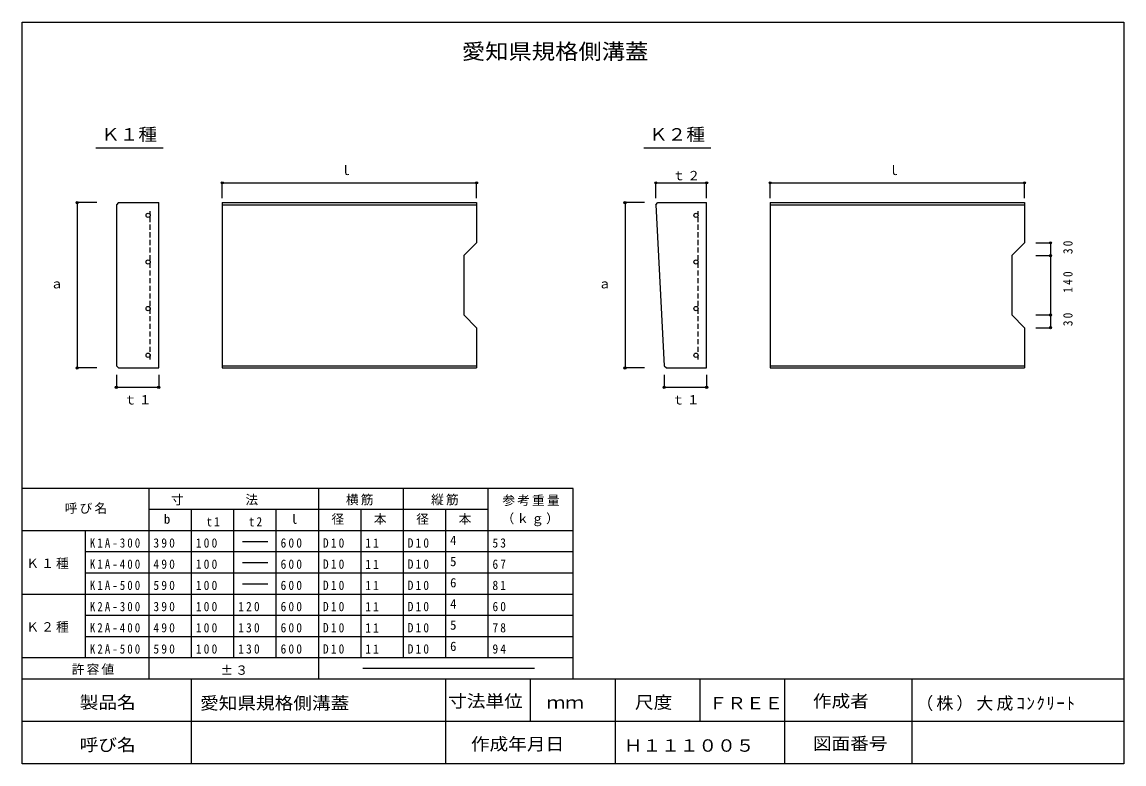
# Model space of a CAD drawing. Units: millimetres, scale not verified. Extents: x -1290 to 1310, y -930 to 820.
import ezdxf
from ezdxf.enums import TextEntityAlignment as Align

# ---------------------------------------------------------------- set-up
doc = ezdxf.new("R2010")
doc.units = ezdxf.units.MM
doc.header["$LTSCALE"] = 10
doc.header["$PDMODE"] = 32
doc.header["$PDSIZE"] = 5
doc.linetypes.add('DASHED1', pattern=[1.8, 1.2, -0.6])
doc.layers.add('0-0', color=7, linetype='Continuous')
doc.styles.add('ＭＳ ゴシック', font='')
doc.styles.get('ＭＳ ゴシック').set_extended_font_data('MS Gothic')

msp = doc.modelspace()

# ---------------------------------------------------------------- linework, layer by layer
at = {"layer": '0-0', "color": 2}
for p, q in [((-1115.6, 523.66), (-957.21, 523.66)), ((177.14, 523.66), (335.53, 523.66)), ((1309.94, -729.59), (-1290.06, -729.59)), ((-890.06, -929.59), (-890.06, -729.59)), ((-290.06, -929.59), (-290.06, -729.59)), ((-90.06, -829.59), (-90.06, -729.59)), ((109.94, -929.59), (109.94, -729.59)), ((309.94, -829.59), (309.94, -729.59)), ((509.94, -929.59), (509.94, -729.59)), ((809.94, -929.59), (809.94, -729.59)), ((1309.94, -829.59), (-1290.06, -829.59)), ((1309.94, -929.59), (-1290.06, -929.59))]:
    msp.add_line(p, q, dxfattribs=at)
at = {"layer": '0-0', "color": 4}
for p, q in [((-817.51, 441.14), (-217.51, 441.14)), ((-817.51, 405.37), (-817.51, 441.14)), ((-217.51, 405.37), (-217.51, 441.14)), ((205.23, 441.14), (325.23, 441.14)), ((205.23, 405.37), (205.23, 441.14)), ((325.23, 405.37), (325.23, 441.14)), ((475.23, 441.14), (1075.23, 441.14)), ((475.23, 405.37), (475.23, 441.14)), ((1075.23, 405.37), (1075.23, 441.14)), ((-1159.99, 394.48), (-1159.99, 4.48)), ((-1113.72, 394.48), (-1159.99, 394.48)), ((132.75, 394.48), (132.75, 4.48)), ((179.02, 394.48), (132.75, 394.48)), ((1101.78, 299.48), (1136.65, 299.48)), ((1136.65, 299.48), (1136.65, 269.48)), ((1101.78, 99.48), (1136.65, 99.48)), ((-1113.72, 4.48), (-1159.99, 4.48)), ((179.02, 4.48), (132.75, 4.48)), ((-1067.51, -11.89), (-1067.51, -41.11)), ((-967.51, -11.89), (-967.51, -41.11)), ((225.23, -11.89), (225.23, -41.11)), ((325.23, -11.89), (325.23, -41.11)), ((-1067.51, -41.11), (-967.51, -41.11)), ((225.23, -41.11), (325.23, -41.11))]:
    msp.add_line(p, q, dxfattribs=at)
at = {"layer": '0-0'}
for p, q in [((-1062.51, 394.48), (-1067.51, 389.48)), ((-1062.51, 394.48), (-967.51, 394.48)), ((-967.51, 4.48), (-967.51, 394.48)), ((-817.51, 394.48), (-217.51, 394.48)), ((-817.51, 394.48), (-817.51, 4.48)), ((205.49, 389.4), (210.31, 394.48)), ((210.31, 394.48), (325.23, 394.48)), ((325.23, 4.48), (325.23, 394.48)), ((475.23, 394.48), (1075.23, 394.48)), ((475.23, 394.48), (475.23, 4.48)), ((-1067.51, 389.48), (-1067.51, 9.48)), ((-817.51, 389.48), (-217.51, 389.48)), ((205.49, 389.4), (224.98, 9.48)), ((475.23, 389.48), (1075.23, 389.48)), ((-247.51, 269.48), (-247.51, 129.48)), ((1045.23, 269.48), (1045.23, 129.48)), ((-247.51, 129.48), (-217.51, 99.48)), ((1045.23, 129.48), (1075.23, 99.48)), ((-217.51, 99.48), (-217.51, 4.48)), ((1075.23, 99.48), (1075.23, 4.48)), ((-1067.51, 9.48), (-1062.51, 4.48)), ((-1062.51, 4.48), (-967.51, 4.48)), ((-817.51, 9.48), (-217.51, 9.48)), ((-817.51, 4.48), (-217.51, 4.48)), ((475.23, 9.48), (1075.23, 9.48)), ((475.23, 4.48), (1075.23, 4.48)), ((9.94, -279.59), (-1290.06, -279.59)), ((-990.06, -729.59), (-990.06, -279.59)), ((-590.06, -729.59), (-590.06, -279.59)), ((-390.06, -679.59), (-390.06, -279.59)), ((-190.06, -679.59), (-190.06, -279.59)), ((9.94, -729.59), (9.94, -279.59)), ((-190.06, -329.59), (-990.06, -329.59)), ((-890.06, -679.59), (-890.06, -329.59)), ((-790.06, -679.59), (-790.06, -329.59)), ((-690.06, -679.59), (-690.06, -329.59)), ((-490.06, -679.59), (-490.06, -329.59)), ((-290.06, -679.59), (-290.06, -329.59)), ((9.94, -379.59), (-1290.06, -379.59)), ((-1140.06, -679.59), (-1140.06, -379.59)), ((-770.06, -404.59), (-710.06, -404.59)), ((9.94, -429.59), (-1140.06, -429.59)), ((-770.06, -454.59), (-710.06, -454.59)), ((9.94, -479.59), (-1140.06, -479.59)), ((-770.06, -504.59), (-710.06, -504.59)), ((9.94, -529.59), (-1290.06, -529.59)), ((9.94, -579.59), (-1140.06, -579.59)), ((9.94, -629.59), (-1140.06, -629.59)), ((9.94, -679.59), (-1290.06, -679.59)), ((-80.79, -704.59), (-485.67, -704.59))]:
    msp.add_line(p, q, dxfattribs=at)
at = {"layer": '0-0', "linetype": 'DASHED1'}
for p, q in [((-987.51, 24.48), (-987.51, 374.48)), ((305.23, 24.48), (305.23, 374.48))]:
    msp.add_line(p, q, dxfattribs=at)
at = {"layer": '0-0', "color": 2}
msp.add_lwpolyline([(-1290.06, -929.59), (-1290.06, 820.41), (1309.94, 820.41), (1309.94, -929.59)], dxfattribs=at)
at = {"layer": '0-0'}
for points in [[(-217.51, 394.48), (-217.51, 299.48), (-247.51, 269.48)], [(1075.23, 394.48), (1075.23, 299.48), (1045.23, 269.48)], [(224.98, 9.48), (230.23, 4.48), (325.23, 4.48)]]:
    msp.add_lwpolyline(points, dxfattribs=at)
at = {"layer": '0-0', "color": 4}
for points in [[(1101.78, 269.48), (1136.65, 269.48), (1136.65, 129.48)], [(1101.78, 129.48), (1136.65, 129.48), (1136.65, 99.48)]]:
    msp.add_lwpolyline(points, dxfattribs=at)
at = {"layer": '0-0'}
for centre in [(-992.51, 364.48), (300.23, 364.48), (-992.51, 254.48), (300.23, 254.48), (-992.51, 144.48), (300.23, 144.48), (-992.51, 34.48), (300.23, 34.48)]:
    msp.add_circle(centre, 5, dxfattribs=at)
at = {"layer": '0-0', "color": 4}
for p in [(-817.51, 441.14), (-217.51, 441.14), (205.23, 441.14), (325.23, 441.14), (475.23, 441.14), (1075.23, 441.14), (-1159.99, 394.48), (132.75, 394.48), (1136.65, 299.48), (1136.65, 269.48), (1136.65, 129.48), (1136.65, 99.48), (-1159.99, 4.48), (132.75, 4.48), (-1067.51, -41.11), (-967.51, -41.11), (225.23, -41.11), (325.23, -41.11)]:
    msp.add_point(p, dxfattribs=at)

# ---------------------------------------------------------------- texts
at = {"layer": '0-0', "color": 3, "style": 'ＭＳ ゴシック', "width": 1.1}
msp.add_text('愛知県規格側溝蓋', height=36.66, dxfattribs=at).set_placement((-252.28, 721.68), align=Align.BOTTOM_LEFT)
at = {"layer": '0-0', "style": 'ＭＳ ゴシック', "width": 1.1}
for s, p in [('Ｋ１種', (-1103.53, 531.97)), ('Ｋ２種', (189.21, 531.97)), ('製品名', (-1153.99, -807.81)), ('愛知県規格側溝蓋', (-870.06, -809.59)), ('寸法単位', (-284.56, -804.83)), ('ｍｍ', (-52.32, -807.81)), ('尺度', (156.11, -807.81)), ('ＦＲＥＥ', (329.94, -809.59)), ('作成者', (575.93, -804.83)), ('呼び名', (-1153.99, -907.81)), ('作成年月日', (-230.97, -906.07)), ('Ｈ１１１００５', (129.94, -909.59)), ('図面番号', (575.93, -904.83))]:
    msp.add_text(s, height=29.33, dxfattribs=at).set_placement(p, align=Align.BOTTOM_LEFT)
at = {"layer": '0-0', "style": 'ＭＳ ゴシック'}
for s, p in [('ｌ', (-540.97, 452.94)), ('ｌ', (751.77, 452.94)), ('ａ', (-1222.97, 185.56)), ('ａ', (69.77, 185.56)), ('径', (-559.94, -369.59)), ('本', (-459.94, -369.59)), ('径', (-359.94, -369.59)), ('本', (-259.94, -369.59)), ('b', (-955.29, -369.59)), ('l', (-655.29, -369.59)), ('4', (-280.06, -419.59)), ('5', (-280.06, -469.59)), ('6', (-280.06, -519.59)), ('4', (-280.06, -569.59)), ('5', (-280.06, -619.59)), ('6', (-280.06, -669.59))]:
    msp.add_text(s, height=21.99, dxfattribs=at).set_placement(p, align=Align.BOTTOM_LEFT)
at = {"layer": '0-0', "attachment_point": 7, "style": 'ＭＳ ゴシック'}
for s, insert, char_height in [('\\T1.17;ｔ２', (244.74, 446.91), 21.99), ('\\T1.17;ｔ１', (-1049.58, -81.98), 21.99), ('\\T1.17;ｔ１', (243.16, -81.98), 21.99), ('\\T1.17;寸\u3000\u3000\u3000\u3000法', (-938.46, -319.6), 21.99), ('\\T1.17;横筋', (-525.91, -319.59), 21.99), ('\\T1.17;縦筋', (-324.92, -319.59), 21.99), ('\\T1.17;参考重量', (-156.82, -321.42), 21.99), ('\\T1.17;呼び名', (-1189.32, -339.78), 21.99), ('\\T1.17;（ｋｇ）', (-158.65, -368.93), 21.99), ('\\T1.36;\\W0.9;t1', (-855.29, -369.59), 21.99), ('\\T1.36;\\W0.9;t2', (-755.29, -369.59), 21.99), ('\\T1.39;\\W0.85;K1A-300', (-1130.06, -419.59), 21.99), ('\\T1.38;\\W0.9;390', (-980.06, -419.59), 21.99), ('\\T1.38;\\W0.9;100', (-880.06, -419.59), 21.99), ('\\T1.38;\\W0.9;600', (-680.06, -419.59), 21.99), ('\\T1.37;\\W0.9;D10', (-580.06, -419.59), 21.99), ('\\T1.36;\\W0.9;11', (-480.06, -419.59), 21.99), ('\\T1.37;\\W0.9;D10', (-380.06, -419.59), 21.99), ('\\T1.36;\\W0.9;53', (-180.06, -419.59), 21.99), ('\\T1.17;Ｋ１種', (-1280.06, -469.59), 21.99), ('\\T1.39;\\W0.85;K1A-400', (-1130.06, -469.59), 21.99), ('\\T1.38;\\W0.9;490', (-980.06, -469.59), 21.99), ('\\T1.38;\\W0.9;100', (-880.06, -469.59), 21.99), ('\\T1.38;\\W0.9;600', (-680.06, -469.59), 21.99), ('\\T1.37;\\W0.9;D10', (-580.06, -469.59), 21.99), ('\\T1.36;\\W0.9;11', (-480.06, -469.59), 21.99), ('\\T1.37;\\W0.9;D10', (-380.06, -469.59), 21.99), ('\\T1.36;\\W0.9;67', (-180.06, -469.59), 21.99), ('\\T1.39;\\W0.85;K1A-500', (-1130.06, -519.59), 21.99), ('\\T1.38;\\W0.9;590', (-980.06, -519.59), 21.99), ('\\T1.38;\\W0.9;100', (-880.06, -519.59), 21.99), ('\\T1.38;\\W0.9;600', (-680.06, -519.59), 21.99), ('\\T1.37;\\W0.9;D10', (-580.06, -519.59), 21.99), ('\\T1.36;\\W0.9;11', (-480.06, -519.59), 21.99), ('\\T1.37;\\W0.9;D10', (-380.06, -519.59), 21.99), ('\\T1.36;\\W0.9;81', (-180.06, -519.59), 21.99), ('\\T1.39;\\W0.85;K2A-300', (-1130.06, -569.59), 21.99), ('\\T1.38;\\W0.9;390', (-980.06, -569.59), 21.99), ('\\T1.38;\\W0.9;100', (-880.06, -569.59), 21.99), ('\\T1.38;\\W0.9;120', (-780.06, -569.59), 21.99), ('\\T1.38;\\W0.9;600', (-680.06, -569.59), 21.99), ('\\T1.37;\\W0.9;D10', (-580.06, -569.59), 21.99), ('\\T1.36;\\W0.9;11', (-480.06, -569.59), 21.99), ('\\T1.37;\\W0.9;D10', (-380.06, -569.59), 21.99), ('\\T1.36;\\W0.9;60', (-180.06, -569.59), 21.99), ('\\T1.17;Ｋ２種', (-1280.06, -619.59), 21.99), ('\\T1.39;\\W0.85;K2A-400', (-1130.06, -619.59), 21.99), ('\\T1.38;\\W0.9;490', (-980.06, -619.59), 21.99), ('\\T1.38;\\W0.9;100', (-880.06, -619.59), 21.99), ('\\T1.38;\\W0.9;130', (-780.06, -619.59), 21.99), ('\\T1.38;\\W0.9;600', (-680.06, -619.59), 21.99), ('\\T1.37;\\W0.9;D10', (-580.06, -619.59), 21.99), ('\\T1.37;\\W0.9;D10', (-380.06, -619.59), 21.99), ('\\T1.36;\\W0.9;78', (-180.06, -619.59), 21.99), ('\\T1.36;\\W0.9;11', (-480.06, -619.59), 21.99), ('\\T1.39;\\W0.85;K2A-500', (-1130.06, -669.59), 21.99), ('\\T1.38;\\W0.9;590', (-980.06, -669.59), 21.99), ('\\T1.38;\\W0.9;100', (-880.06, -669.59), 21.99), ('\\T1.38;\\W0.9;130', (-780.06, -669.59), 21.99), ('\\T1.38;\\W0.9;600', (-680.06, -669.59), 21.99), ('\\T1.37;\\W0.9;D10', (-580.06, -669.59), 21.99), ('\\T1.36;\\W0.9;11', (-480.06, -669.59), 21.99), ('\\T1.37;\\W0.9;D10', (-380.06, -669.59), 21.99), ('\\T1.36;\\W0.9;94', (-180.06, -669.59), 21.99), ('\\T1.17;許容値', (-1172.83, -719.59), 21.99), ('\\T1.17;±３', (-821.87, -719.59), 21.99), ('\\T1.18;（株）大成ｺﾝｸﾘｰﾄ', (820.09, -804.83), 29.33)]:
    msp.add_mtext(s, dxfattribs=dict(at, insert=insert, char_height=char_height))
at = {"layer": '0-0', "char_height": 21.99, "attachment_point": 7, "rotation": 90, "style": 'ＭＳ ゴシック'}
for s, insert in [('\\T1.36;\\W0.9;30', (1188.83, 273.05)), ('\\T1.38;\\W0.9;140', (1188.83, 181.8)), ('\\T1.36;\\W0.9;30', (1188.83, 103.05))]:
    msp.add_mtext(s, dxfattribs=dict(at, insert=insert))

doc.saveas('drawing.dxf')
